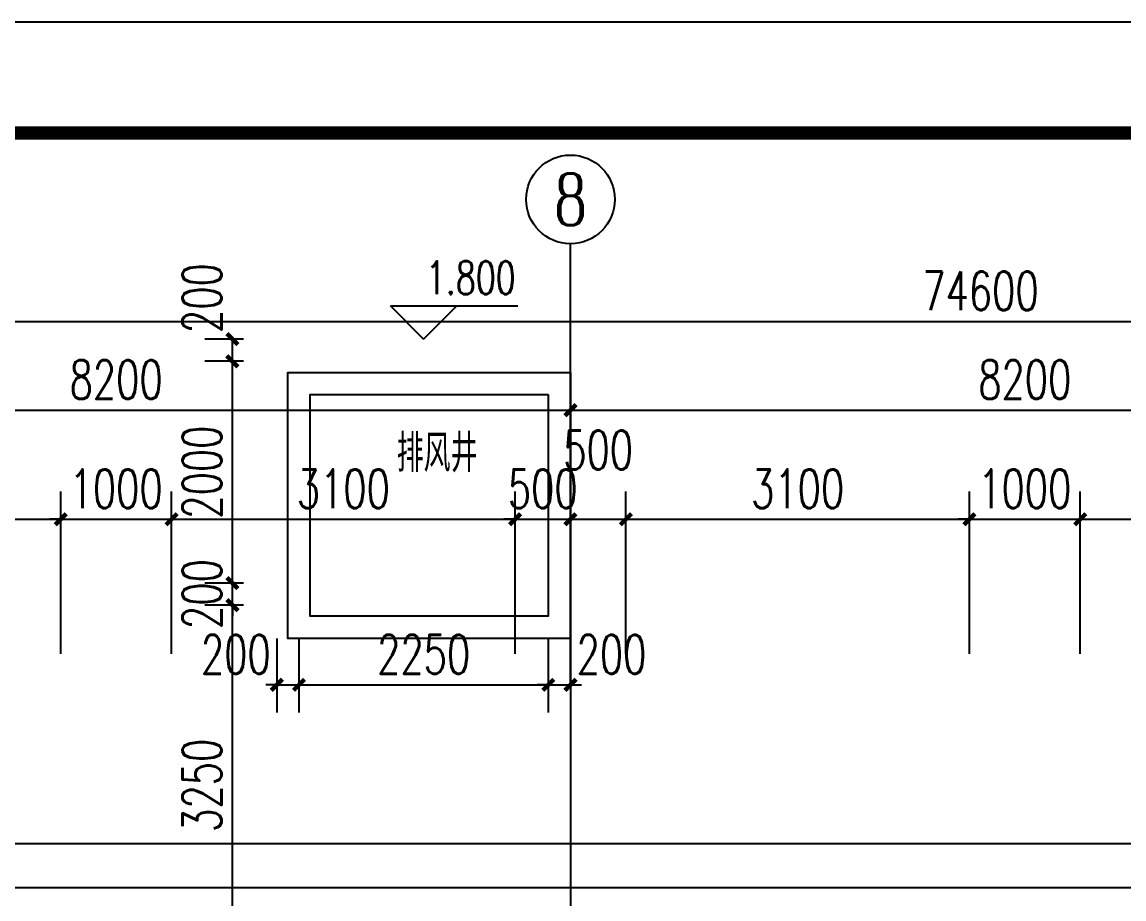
# Model space of a CAD drawing. Header units: millimetres. Extents: x 0 to 118900, y 0 to 84100.
# Drawn here: x 40548 to 50492, y 76190 to 84100 of the extents above; entities that cross this region are included whole.
import ezdxf
from ezdxf.enums import TextEntityAlignment as Align

# ---------------------------------------------------------------- set-up
doc = ezdxf.new("R2010")
doc.units = ezdxf.units.MM
doc.linetypes.add('DOTE', pattern=[2.42, 2, -0.2, 0.02, -0.2])
for name, color, linetype in [('AXIS', 3, 'Continuous'), ('AXIS_TEXT', 7, 'Continuous'), ('DIM_ELEV', 3, 'Continuous'), ('DOTE', 1, 'DOTE'), ('EVTR', 6, 'Continuous'), ('PUB_DIM', 3, 'Continuous'), ('PUB_TEXT', 7, 'Continuous'), ('WINDOW_TEXT', 7, 'Continuous'), ('图框', 7, 'Continuous'), ('排水', 7, 'Continuous')]:
    doc.layers.add(name, color=color, linetype=linetype)
doc.styles.add('_TCH_AXIS', font='COMPLEX', dxfattribs={"bigfont": 'GBCBIG'})
doc.styles.add('_TCH_DIM', font='SIMPLEX', dxfattribs={"bigfont": 'GBCBIG'})
doc.styles.add('_TCH_WINDOW', font='SIMPLEX', dxfattribs={"height": 3.5, "bigfont": 'GBCBIG'})
doc.styles.add('COMPLEX', font='COMPLEX')
doc.styles.add('DIM_FONT', font='SIMPLEX', dxfattribs={"width": 0.7, "bigfont": 'GBCBIG'})
doc.styles.add('TKZ1_tjhts.shx', font='tjromant.shx', dxfattribs={"bigfont": 'tjhts.shx'})
doc.dimstyles.new('_TCH_ARCH&&100', dxfattribs={"dimtxt": 350, "dimasz": 100, "dimexe": 250, "dimexo": 300, "dimgap": 100, "dimtad": 1, "dimdec": 0, "dimzin": 0, "dimdsep": 46, "dimtxsty": 'DIM_FONT', "dimblk": 'ARCHTICK', "dimcen": 0.09, "dimclrt": 7, "dimazin": 2, "dimtfac": 1, "dimtdec": 0, "dimtix": 1, "dimtmove": 2, "dimatfit": 3, "dimldrblk": 'ARCHTICK', "dimfxl": 1, "dimtolj": 1, "dimtzin": 0, "dimarcsym": 0})

# ---------------------------------------------------------------- blocks, each defined once
blk = doc.blocks.new('TJAD_TK_A0_A')
at = {"layer": '图框'}
blk.add_line((1188.879, 841.057), (-0.121, 841.057), dxfattribs=at)
at = {"layer": '图框', "const_width": 1.2}
blk.add_lwpolyline([(1178.879, 10.057), (1178.879, 831.057), (24.879, 831.057), (24.879, 10.057)], close=True, dxfattribs=at)
at = {"style": 'TKZ1_tjhts.shx'}
for tag, p, height, flags in [('ClientChinese_001', (977.786, 443.573), 5, 8), ('ClientChinese_002', (1013.707, 434.653), 5, 8), ('DescriptionChineseA_001', (1089.55, 425.891), 3.6, 8), ('RevA', (1115.231, 424.557), 3, 8), ('ProjectNameChinese_001', (992.728, 296.216), 5, 8), ('SubProjectChinese_001', (1095.015, 282.68), 3, 8), ('SubProjectNo', (1158.659, 271.344), 3, 8), ('ApprovedBy', (1120.432, 250.257), 3.6, 8), ('ApprovedBySignPos', (1139.547, 247.784), 3.6, 9), ('ReviewedBy', (1120.432, 240.362), 3.6, 8), ('ReviewedBySignPos', (1139.552, 238.084), 3.6, 9), ('CheckedBy', (1120.432, 230.626), 3.6, 8), ('CheckedBySignPos', (1138.957, 228.13), 3.6, 9), ('PrincipalInCharge1', (1120.432, 219.881), 3.6, 8), ('PrincipalInCharge1SignPos', (1138.788, 217.181), 3.6, 9), ('PrincipalInCharge2', (1120.432, 210.441), 3.6, 8), ('PrincipalInCharge2SignPos', (1138.612, 207.687), 3.6, 9), ('DisciplineResponsible1', (1120.432, 200.147), 3.6, 8), ('DisciplineResponsible1SignPos', (1139.161, 197.399), 3.6, 9), ('DisciplineResponsible2', (1120.432, 190.127), 3.6, 8), ('DisciplineResponsible2SignPos', (1138.953, 187.58), 3.6, 9), ('DesignedBy1', (1120.432, 180.472), 3.6, 8), ('DesignedBy1SignPos', (1138.499, 177.669), 3.6, 9), ('DesignedBy2', (1120.432, 169.781), 3.6, 8), ('DesignedBy2SignPos', (1138.653, 167.225), 3.6, 9), ('DrawnBy', (1120.432, 160.186), 3.6, 8), ('DrawnBySignPos', (1138.653, 157.824), 3.6, 9), ('DisciplineChinese', (1119.237, 125.845), 3.6, 8), ('StageChinese', (1158.76, 125.369), 3.6, 8), ('DisciplineEnglish', (1119.416, 122.202), 2.2, 8), ('StageEnglish', (1158.939, 121.725), 2.2, 8), ('SheetNo', (1118.868, 114.034), 3, 8), ('Rev2', (1158.862, 113.557), 3, 8)]:
    blk.add_attdef(tag, p, '', height=height, dxfattribs=dict(at, flags=flags))
at = {"style": 'TKZ1_tjhts.shx', "width": 0.7, "flags": 8}
for tag, p, height in [('DateA', (1099.358, 424.557), 3), ('ProjectNo', (1119.308, 270.558), 3), ('ApprovedByDate', (1159.94, 250.388), 3.6), ('ReviewedByDate', (1159.94, 240.998), 3.6), ('CheckedByDate', (1159.94, 230.41), 3.6), ('PrincipalInCharge1Date', (1159.94, 220.363), 3.6), ('PrincipalInCharge2Date', (1159.94, 210.606), 3.6), ('DisciplineResponsible1Date', (1159.94, 200.049), 3.6), ('DisciplineResponsible2Date', (1159.94, 190.432), 3.6), ('DesignedBy1Date', (1159.94, 179.928), 3.6), ('DesignedBy2Date', (1159.94, 169.41), 3.6), ('DrawnByDate', (1159.94, 159.784), 3.6)]:
    blk.add_attdef(tag, p, '', height=height, dxfattribs=at)
at = {"style": 'TKZ1_tjhts.shx', "flags": 8}
for tag, height, p in [('DescriptionEnglishA', 2.2, (1150.815, 423.332)), ('ClientEnglish', 3, (1139.462, 390.63)), ('ProjectNameEnglish', 3, (1142.023, 290.261)), ('SubProjectEnglish', 2.2, (1148.76, 279.652)), ('SheetTitleEnglish', 3, (1142.793, 135.305))]:
    blk.add_attdef(tag, text='', height=height, dxfattribs=at).set_placement(p, align=Align.MIDDLE_CENTER)
at = {"style": 'TKZ1_tjhts.shx', "flags": 9}
for tag, p in [('Electricity3SignPos', (15.681, 269.916)), ('ELV3SignPos', (23.472, 269.589)), ('Electricity2SignPos', (15.709, 253.136)), ('ELV2SignPos', (23.5, 252.808)), ('Electricity1SignPos', (15.63, 237.784)), ('ELV1SignPos', (23.421, 237.456)), ('Power3SignPos', (23.182, 205.922)), ('HVAC3SignPos', (14.956, 205.891)), ('Power2SignPos', (23.376, 189.509)), ('HVAC2SignPos', (15.135, 189.176)), ('Power1SignPos', (23.751, 173.219)), ('HVAC1SignPos', (15.893, 173.157)), ('Structure7SignPos', (23.205, 141.108)), ('Plumbing3SignPos', (16.069, 141.15)), ('Plumbing2SignPos', (14.834, 125.62)), ('Structure6SignPos', (23.001, 125.866)), ('Structure5SignPos', (23.001, 110.08)), ('Plumbing1SignPos', (15.663, 109.115)), ('Structure4SignPos', (23.001, 93.776)), ('Architecture3SignPos', (16.068, 77.065)), ('Structure3SignPos', (22.742, 77.472)), ('Architecture2SignPos', (15.803, 61.236)), ('Structure2SignPos', (23.123, 62.008)), ('Architecture1SignPos', (16.879, 45.057)), ('Structure1SignPos', (23.115, 45.864))]:
    blk.add_attdef(tag, p, '', height=2.5, rotation=90, dxfattribs=at)
at = {"style": 'TKZ1_tjhts.shx', "flags": 8}
blk.add_attdef('SheetTitleChinese', text='', height=5, dxfattribs=at).set_placement((1140.418, 148.125), align=Align.TOP_CENTER)
blk = doc.blocks.new('_AXISO')
blk.add_circle((0, 0), 0.5)
at = {"layer": 'AXIS_TEXT', "style": 'COMPLEX', "width": 1.041667}
blk.add_attdef('A', text='', height=0.56, dxfattribs=at).set_placement((-0.25, -0.28), (0.25, -0.28), align=Align.FIT)
blk = doc.blocks.new('_ArchTick')
at = {"color": 0, "linetype": 'ByBlock', "const_width": 0.4}
blk.add_lwpolyline([(-0.5, -0.5), (0.5, 0.5)], dxfattribs=at)
blk = doc.blocks.new('*D37')
at = {"layer": 'AXIS', "color": 0, "lineweight": -2, "transparency": 16777216}
for p, q in [((718944, 1612662.8), (718944, 1615912.8)), ((793544, 1612662.8), (793544, 1615912.8)), ((718944, 1615662.8), (793544, 1615662.8))]:
    blk.add_line(p, q, dxfattribs=at)
at = {"layer": 'Defpoints', "color": 0, "transparency": 16777216}
for p in [(793544, 1615662.8), (718944, 1612362.8), (793544, 1612362.8)]:
    blk.add_point(p, dxfattribs=at)
at = {"layer": 'AXIS', "color": 0, "lineweight": -2, "transparency": 16777216, "xscale": 100, "yscale": 100, "zscale": 100, "rotation": 180}
blk.add_blockref('_ArchTick', (718944, 1615662.8), dxfattribs=at)
at = {"layer": 'AXIS', "color": 0, "lineweight": -2, "transparency": 16777216, "xscale": 100, "yscale": 100, "zscale": 100}
blk.add_blockref('_ArchTick', (793544, 1615662.8), dxfattribs=at)
at = {"layer": 'AXIS', "color": 7, "transparency": 16777216, "insert": (756244, 1615937.8), "char_height": 350, "attachment_point": 5, "style": 'DIM_FONT'}
blk.add_mtext('\\A1;74600', dxfattribs=at)
blk = doc.blocks.new('*D42')
at = {"layer": 'AXIS', "color": 0, "lineweight": -2, "transparency": 16777216}
for p, q in [((744344, 1612662.8), (744344, 1615112.8)), ((752544, 1612662.8), (752544, 1615112.8)), ((744344, 1614862.8), (752544, 1614862.8))]:
    blk.add_line(p, q, dxfattribs=at)
at = {"layer": 'Defpoints', "color": 0, "transparency": 16777216}
for p in [(752544, 1614862.8), (744344, 1612362.8), (752544, 1612362.8)]:
    blk.add_point(p, dxfattribs=at)
at = {"layer": 'AXIS', "color": 0, "lineweight": -2, "transparency": 16777216, "xscale": 100, "yscale": 100, "zscale": 100, "rotation": 180}
blk.add_blockref('_ArchTick', (744344, 1614862.8), dxfattribs=at)
at = {"layer": 'AXIS', "color": 0, "lineweight": -2, "transparency": 16777216, "xscale": 100, "yscale": 100, "zscale": 100}
blk.add_blockref('_ArchTick', (752544, 1614862.8), dxfattribs=at)
at = {"layer": 'AXIS', "color": 7, "transparency": 16777216, "insert": (748444, 1615137.8), "char_height": 350, "attachment_point": 5, "style": 'DIM_FONT'}
blk.add_mtext('\\A1;8200', dxfattribs=at)
blk = doc.blocks.new('*D43')
at = {"layer": 'AXIS', "color": 0, "lineweight": -2, "transparency": 16777216}
for p, q in [((752544, 1612662.8), (752544, 1615112.8)), ((760744, 1612662.8), (760744, 1615112.8)), ((752544, 1614862.8), (760744, 1614862.8))]:
    blk.add_line(p, q, dxfattribs=at)
at = {"layer": 'Defpoints', "color": 0, "transparency": 16777216}
for p in [(760744, 1614862.8), (752544, 1612362.8), (760744, 1612362.8)]:
    blk.add_point(p, dxfattribs=at)
at = {"layer": 'AXIS', "color": 0, "lineweight": -2, "transparency": 16777216, "xscale": 100, "yscale": 100, "zscale": 100, "rotation": 180}
blk.add_blockref('_ArchTick', (752544, 1614862.8), dxfattribs=at)
at = {"layer": 'AXIS', "color": 0, "lineweight": -2, "transparency": 16777216, "xscale": 100, "yscale": 100, "zscale": 100}
blk.add_blockref('_ArchTick', (760744, 1614862.8), dxfattribs=at)
at = {"layer": 'AXIS', "color": 7, "transparency": 16777216, "insert": (756644, 1615137.8), "char_height": 350, "attachment_point": 5, "style": 'DIM_FONT'}
blk.add_mtext('\\A1;8200', dxfattribs=at)
blk = doc.blocks.new('*D544')
at = {"layer": 'Defpoints', "color": 0, "transparency": 16777216}
for p in [(42446.8, 78839.9), (42847.6, 78839.9), (42847.6, 75589.9)]:
    blk.add_point(p, dxfattribs=at)
at = {"layer": 'PUB_DIM', "color": 0, "lineweight": -2, "transparency": 16777216}
for p, q in [((42547.6, 78839.9), (42196.8, 78839.9)), ((42446.8, 75589.9), (42446.8, 78839.9)), ((42547.6, 75589.9), (42196.8, 75589.9))]:
    blk.add_line(p, q, dxfattribs=at)
at = {"layer": 'PUB_DIM', "color": 0, "lineweight": -2, "transparency": 16777216, "xscale": 100, "yscale": 100, "zscale": 100}
for p, rotation in [((42446.8, 78839.9), 90), ((42446.8, 75589.9), 270)]:
    blk.add_blockref('_ArchTick', p, dxfattribs=dict(at, rotation=rotation))
at = {"layer": 'PUB_DIM', "color": 7, "transparency": 16777216, "insert": (42171.8, 77214.9), "char_height": 350, "attachment_point": 5, "rotation": 90, "style": 'DIM_FONT'}
blk.add_mtext('\\A1;3250', dxfattribs=at)
blk = doc.blocks.new('*D545')
at = {"layer": 'Defpoints', "color": 0, "transparency": 16777216}
for p in [(42446.8, 79039.9), (42847.6, 79039.9), (42847.6, 78839.9)]:
    blk.add_point(p, dxfattribs=at)
at = {"layer": 'PUB_DIM', "color": 0, "lineweight": -2, "transparency": 16777216}
for p, q in [((42446.8, 79039.9), (42446.8, 79139.9)), ((42547.6, 79039.9), (42196.8, 79039.9)), ((42446.8, 78839.9), (42446.8, 79039.9)), ((42547.6, 78839.9), (42196.8, 78839.9)), ((42446.8, 78839.9), (42446.8, 78739.9))]:
    blk.add_line(p, q, dxfattribs=at)
at = {"layer": 'PUB_DIM', "color": 0, "lineweight": -2, "transparency": 16777216, "xscale": 100, "yscale": 100, "zscale": 100}
for p, rotation in [((42446.8, 79039.9), 270), ((42446.8, 78839.9), 90)]:
    blk.add_blockref('_ArchTick', p, dxfattribs=dict(at, rotation=rotation))
at = {"layer": 'PUB_DIM', "color": 7, "transparency": 16777216, "insert": (42171.8, 78939.9), "char_height": 350, "attachment_point": 5, "rotation": 90, "style": 'DIM_FONT'}
blk.add_mtext('\\A1;200', dxfattribs=at)
blk = doc.blocks.new('*D546')
at = {"layer": 'Defpoints', "color": 0, "transparency": 16777216}
for p in [(42446.8, 81039.9), (42847.6, 81039.9), (42847.6, 79039.9)]:
    blk.add_point(p, dxfattribs=at)
at = {"layer": 'PUB_DIM', "color": 0, "lineweight": -2, "transparency": 16777216}
for p, q in [((42547.6, 81039.9), (42196.8, 81039.9)), ((42446.8, 79039.9), (42446.8, 81039.9)), ((42547.6, 79039.9), (42196.8, 79039.9))]:
    blk.add_line(p, q, dxfattribs=at)
at = {"layer": 'PUB_DIM', "color": 0, "lineweight": -2, "transparency": 16777216, "xscale": 100, "yscale": 100, "zscale": 100}
for p, rotation in [((42446.8, 81039.9), 90), ((42446.8, 79039.9), 270)]:
    blk.add_blockref('_ArchTick', p, dxfattribs=dict(at, rotation=rotation))
at = {"layer": 'PUB_DIM', "color": 7, "transparency": 16777216, "insert": (42171.8, 80039.9), "char_height": 350, "attachment_point": 5, "rotation": 90, "style": 'DIM_FONT'}
blk.add_mtext('\\A1;2000', dxfattribs=at)
blk = doc.blocks.new('*D547')
at = {"layer": 'Defpoints', "color": 0, "transparency": 16777216}
for p in [(42446.8, 81239.9), (42847.6, 81239.9), (42847.6, 81039.9)]:
    blk.add_point(p, dxfattribs=at)
at = {"layer": 'PUB_DIM', "color": 0, "lineweight": -2, "transparency": 16777216}
for p, q in [((42547.6, 81239.9), (42196.8, 81239.9)), ((42446.8, 81039.9), (42446.8, 81239.9)), ((42547.6, 81039.9), (42196.8, 81039.9))]:
    blk.add_line(p, q, dxfattribs=at)
at = {"layer": 'PUB_DIM', "color": 0, "lineweight": -2, "transparency": 16777216, "xscale": 100, "yscale": 100, "zscale": 100}
for p, rotation in [((42446.8, 81239.9), 90), ((42446.8, 81039.9), 270)]:
    blk.add_blockref('_ArchTick', p, dxfattribs=dict(at, rotation=rotation))
at = {"layer": 'PUB_DIM', "color": 7, "transparency": 16777216, "insert": (42171.8, 81609.9), "char_height": 350, "attachment_point": 5, "rotation": 90, "style": 'DIM_FONT'}
blk.add_mtext('\\A1;200', dxfattribs=at)
blk = doc.blocks.new('*D548')
at = {"layer": 'Defpoints', "color": 0, "transparency": 16777216}
for p in [(42847.6, 78839.9), (43047.6, 78839.9), (43047.6, 78121.1)]:
    blk.add_point(p, dxfattribs=at)
at = {"layer": 'PUB_DIM', "color": 0, "lineweight": -2, "transparency": 16777216}
for p, q in [((42847.6, 78539.9), (42847.6, 77871.1)), ((43047.6, 78539.9), (43047.6, 77871.1)), ((42847.6, 78121.1), (42747.6, 78121.1)), ((42847.6, 78121.1), (43047.6, 78121.1)), ((43047.6, 78121.1), (43147.6, 78121.1))]:
    blk.add_line(p, q, dxfattribs=at)
at = {"layer": 'PUB_DIM', "color": 0, "lineweight": -2, "transparency": 16777216, "xscale": 100, "yscale": 100, "zscale": 100}
blk.add_blockref('_ArchTick', (42847.6, 78121.1), dxfattribs=at)
at = {"layer": 'PUB_DIM', "color": 0, "lineweight": -2, "transparency": 16777216, "xscale": 100, "yscale": 100, "zscale": 100, "rotation": 180}
blk.add_blockref('_ArchTick', (43047.6, 78121.1), dxfattribs=at)
at = {"layer": 'PUB_DIM', "color": 7, "transparency": 16777216, "insert": (42477.6, 78396.1), "char_height": 350, "attachment_point": 5, "style": 'DIM_FONT'}
blk.add_mtext('\\A1;200', dxfattribs=at)
blk = doc.blocks.new('*D549')
at = {"layer": 'Defpoints', "color": 0, "transparency": 16777216}
for p in [(43047.6, 78839.9), (45297.6, 78839.9), (45297.6, 78121.1)]:
    blk.add_point(p, dxfattribs=at)
at = {"layer": 'PUB_DIM', "color": 0, "lineweight": -2, "transparency": 16777216}
for p, q in [((43047.6, 78539.9), (43047.6, 77871.1)), ((45297.6, 78539.9), (45297.6, 77871.1)), ((43047.6, 78121.1), (45297.6, 78121.1))]:
    blk.add_line(p, q, dxfattribs=at)
at = {"layer": 'PUB_DIM', "color": 0, "lineweight": -2, "transparency": 16777216, "xscale": 100, "yscale": 100, "zscale": 100, "rotation": 180}
blk.add_blockref('_ArchTick', (43047.6, 78121.1), dxfattribs=at)
at = {"layer": 'PUB_DIM', "color": 0, "lineweight": -2, "transparency": 16777216, "xscale": 100, "yscale": 100, "zscale": 100}
blk.add_blockref('_ArchTick', (45297.6, 78121.1), dxfattribs=at)
at = {"layer": 'PUB_DIM', "color": 7, "transparency": 16777216, "insert": (44172.6, 78396.1), "char_height": 350, "attachment_point": 5, "style": 'DIM_FONT'}
blk.add_mtext('\\A1;2250', dxfattribs=at)
blk = doc.blocks.new('*D550')
at = {"layer": 'Defpoints', "color": 0, "transparency": 16777216}
for p in [(45297.6, 78839.9), (45497.6, 78839.9), (45497.6, 78121.1)]:
    blk.add_point(p, dxfattribs=at)
at = {"layer": 'PUB_DIM', "color": 0, "lineweight": -2, "transparency": 16777216}
for p, q in [((45297.6, 78539.9), (45297.6, 77871.1)), ((45497.6, 78539.9), (45497.6, 77871.1)), ((45297.6, 78121.1), (45197.6, 78121.1)), ((45297.6, 78121.1), (45497.6, 78121.1)), ((45497.6, 78121.1), (45597.6, 78121.1))]:
    blk.add_line(p, q, dxfattribs=at)
at = {"layer": 'PUB_DIM', "color": 0, "lineweight": -2, "transparency": 16777216, "xscale": 100, "yscale": 100, "zscale": 100}
blk.add_blockref('_ArchTick', (45297.6, 78121.1), dxfattribs=at)
at = {"layer": 'PUB_DIM', "color": 0, "lineweight": -2, "transparency": 16777216, "xscale": 100, "yscale": 100, "zscale": 100, "rotation": 180}
blk.add_blockref('_ArchTick', (45497.6, 78121.1), dxfattribs=at)
at = {"layer": 'PUB_DIM', "color": 7, "transparency": 16777216, "insert": (45867.6, 78396.1), "char_height": 350, "attachment_point": 5, "style": 'DIM_FONT'}
blk.add_mtext('\\A1;200', dxfattribs=at)
blk = doc.blocks.new('*D416')
at = {"layer": 'Defpoints', "color": 0, "transparency": 16777216}
for p in [(40897.6, 79614.9), (37797.6, 78099.9), (40897.6, 78099.9)]:
    blk.add_point(p, dxfattribs=at)
at = {"layer": 'PUB_DIM', "color": 0, "lineweight": -2, "transparency": 16777216}
for p, q in [((37797.6, 78399.9), (37797.6, 79864.9)), ((40897.6, 78399.9), (40897.6, 79864.9)), ((37797.6, 79614.9), (40897.6, 79614.9))]:
    blk.add_line(p, q, dxfattribs=at)
at = {"layer": 'PUB_DIM', "color": 0, "lineweight": -2, "transparency": 16777216, "xscale": 100, "yscale": 100, "zscale": 100, "rotation": 180}
blk.add_blockref('_ArchTick', (37797.6, 79614.9), dxfattribs=at)
at = {"layer": 'PUB_DIM', "color": 0, "lineweight": -2, "transparency": 16777216, "xscale": 100, "yscale": 100, "zscale": 100}
blk.add_blockref('_ArchTick', (40897.6, 79614.9), dxfattribs=at)
at = {"layer": 'PUB_DIM', "color": 7, "transparency": 16777216, "insert": (39347.6, 79889.9), "char_height": 350, "attachment_point": 5, "style": 'DIM_FONT'}
blk.add_mtext('\\A1;3100', dxfattribs=at)
blk = doc.blocks.new('*D417')
at = {"layer": 'Defpoints', "color": 0, "transparency": 16777216}
for p in [(41897.6, 79614.9), (40897.6, 78099.9), (41897.6, 78099.9)]:
    blk.add_point(p, dxfattribs=at)
at = {"layer": 'PUB_DIM', "color": 0, "lineweight": -2, "transparency": 16777216}
for p, q in [((40897.6, 78399.9), (40897.6, 79864.9)), ((41897.6, 78399.9), (41897.6, 79864.9)), ((40897.6, 79614.9), (40797.6, 79614.9)), ((40897.6, 79614.9), (41897.6, 79614.9)), ((41897.6, 79614.9), (41997.6, 79614.9))]:
    blk.add_line(p, q, dxfattribs=at)
at = {"layer": 'PUB_DIM', "color": 0, "lineweight": -2, "transparency": 16777216, "xscale": 100, "yscale": 100, "zscale": 100}
blk.add_blockref('_ArchTick', (40897.6, 79614.9), dxfattribs=at)
at = {"layer": 'PUB_DIM', "color": 0, "lineweight": -2, "transparency": 16777216, "xscale": 100, "yscale": 100, "zscale": 100, "rotation": 180}
blk.add_blockref('_ArchTick', (41897.6, 79614.9), dxfattribs=at)
at = {"layer": 'PUB_DIM', "color": 7, "transparency": 16777216, "insert": (41397.6, 79889.9), "char_height": 350, "attachment_point": 5, "style": 'DIM_FONT'}
blk.add_mtext('\\A1;1000', dxfattribs=at)
blk = doc.blocks.new('*D418')
at = {"layer": 'Defpoints', "color": 0, "transparency": 16777216}
for p in [(44997.6, 79614.9), (41897.6, 78099.9), (44997.6, 78099.9)]:
    blk.add_point(p, dxfattribs=at)
at = {"layer": 'PUB_DIM', "color": 0, "lineweight": -2, "transparency": 16777216}
for p, q in [((41897.6, 78399.9), (41897.6, 79864.9)), ((44997.6, 78399.9), (44997.6, 79864.9)), ((41897.6, 79614.9), (44997.6, 79614.9))]:
    blk.add_line(p, q, dxfattribs=at)
at = {"layer": 'PUB_DIM', "color": 0, "lineweight": -2, "transparency": 16777216, "xscale": 100, "yscale": 100, "zscale": 100, "rotation": 180}
blk.add_blockref('_ArchTick', (41897.6, 79614.9), dxfattribs=at)
at = {"layer": 'PUB_DIM', "color": 0, "lineweight": -2, "transparency": 16777216, "xscale": 100, "yscale": 100, "zscale": 100}
blk.add_blockref('_ArchTick', (44997.6, 79614.9), dxfattribs=at)
at = {"layer": 'PUB_DIM', "color": 7, "transparency": 16777216, "insert": (43447.6, 79889.9), "char_height": 350, "attachment_point": 5, "style": 'DIM_FONT'}
blk.add_mtext('\\A1;3100', dxfattribs=at)
blk = doc.blocks.new('*D419')
at = {"layer": 'Defpoints', "color": 0, "transparency": 16777216}
for p in [(45497.6, 79614.9), (44997.6, 78099.9), (45497.6, 78099.9)]:
    blk.add_point(p, dxfattribs=at)
at = {"layer": 'PUB_DIM', "color": 0, "lineweight": -2, "transparency": 16777216}
for p, q in [((44997.6, 78399.9), (44997.6, 79864.9)), ((45497.6, 78399.9), (45497.6, 79864.9)), ((44997.6, 79614.9), (44897.6, 79614.9)), ((44997.6, 79614.9), (45497.6, 79614.9)), ((45497.6, 79614.9), (45597.6, 79614.9))]:
    blk.add_line(p, q, dxfattribs=at)
at = {"layer": 'PUB_DIM', "color": 0, "lineweight": -2, "transparency": 16777216, "xscale": 100, "yscale": 100, "zscale": 100}
blk.add_blockref('_ArchTick', (44997.6, 79614.9), dxfattribs=at)
at = {"layer": 'PUB_DIM', "color": 0, "lineweight": -2, "transparency": 16777216, "xscale": 100, "yscale": 100, "zscale": 100, "rotation": 180}
blk.add_blockref('_ArchTick', (45497.6, 79614.9), dxfattribs=at)
at = {"layer": 'PUB_DIM', "color": 7, "transparency": 16777216, "insert": (45247.6, 79889.9), "char_height": 350, "attachment_point": 5, "style": 'DIM_FONT'}
blk.add_mtext('\\A1;500', dxfattribs=at)
blk = doc.blocks.new('*D420')
at = {"layer": 'Defpoints', "color": 0, "transparency": 16777216}
for p in [(45997.6, 79614.9), (45497.6, 78099.9), (45997.6, 78099.9)]:
    blk.add_point(p, dxfattribs=at)
at = {"layer": 'PUB_DIM', "color": 0, "lineweight": -2, "transparency": 16777216}
for p, q in [((45497.6, 78399.9), (45497.6, 79864.9)), ((45997.6, 78399.9), (45997.6, 79864.9)), ((45497.6, 79614.9), (45997.6, 79614.9))]:
    blk.add_line(p, q, dxfattribs=at)
at = {"layer": 'PUB_DIM', "color": 0, "lineweight": -2, "transparency": 16777216, "xscale": 100, "yscale": 100, "zscale": 100, "rotation": 180}
blk.add_blockref('_ArchTick', (45497.6, 79614.9), dxfattribs=at)
at = {"layer": 'PUB_DIM', "color": 0, "lineweight": -2, "transparency": 16777216, "xscale": 100, "yscale": 100, "zscale": 100}
blk.add_blockref('_ArchTick', (45997.6, 79614.9), dxfattribs=at)
at = {"layer": 'PUB_DIM', "color": 7, "transparency": 16777216, "insert": (45747.6, 80239.9), "char_height": 350, "attachment_point": 5, "style": 'DIM_FONT'}
blk.add_mtext('\\A1;500', dxfattribs=at)
blk = doc.blocks.new('*D421')
at = {"layer": 'Defpoints', "color": 0, "transparency": 16777216}
for p in [(49097.6, 79614.9), (45997.6, 78099.9), (49097.6, 78099.9)]:
    blk.add_point(p, dxfattribs=at)
at = {"layer": 'PUB_DIM', "color": 0, "lineweight": -2, "transparency": 16777216}
for p, q in [((45997.6, 78399.9), (45997.6, 79864.9)), ((49097.6, 78399.9), (49097.6, 79864.9)), ((45997.6, 79614.9), (49097.6, 79614.9))]:
    blk.add_line(p, q, dxfattribs=at)
at = {"layer": 'PUB_DIM', "color": 0, "lineweight": -2, "transparency": 16777216, "xscale": 100, "yscale": 100, "zscale": 100, "rotation": 180}
blk.add_blockref('_ArchTick', (45997.6, 79614.9), dxfattribs=at)
at = {"layer": 'PUB_DIM', "color": 0, "lineweight": -2, "transparency": 16777216, "xscale": 100, "yscale": 100, "zscale": 100}
blk.add_blockref('_ArchTick', (49097.6, 79614.9), dxfattribs=at)
at = {"layer": 'PUB_DIM', "color": 7, "transparency": 16777216, "insert": (47547.6, 79889.9), "char_height": 350, "attachment_point": 5, "style": 'DIM_FONT'}
blk.add_mtext('\\A1;3100', dxfattribs=at)
blk = doc.blocks.new('*D422')
at = {"layer": 'Defpoints', "color": 0, "transparency": 16777216}
for p in [(50097.6, 79614.9), (49097.6, 78099.9), (50097.6, 78099.9)]:
    blk.add_point(p, dxfattribs=at)
at = {"layer": 'PUB_DIM', "color": 0, "lineweight": -2, "transparency": 16777216}
for p, q in [((49097.6, 78399.9), (49097.6, 79864.9)), ((50097.6, 78399.9), (50097.6, 79864.9)), ((49097.6, 79614.9), (48997.6, 79614.9)), ((49097.6, 79614.9), (50097.6, 79614.9)), ((50097.6, 79614.9), (50197.6, 79614.9))]:
    blk.add_line(p, q, dxfattribs=at)
at = {"layer": 'PUB_DIM', "color": 0, "lineweight": -2, "transparency": 16777216, "xscale": 100, "yscale": 100, "zscale": 100}
blk.add_blockref('_ArchTick', (49097.6, 79614.9), dxfattribs=at)
at = {"layer": 'PUB_DIM', "color": 0, "lineweight": -2, "transparency": 16777216, "xscale": 100, "yscale": 100, "zscale": 100, "rotation": 180}
blk.add_blockref('_ArchTick', (50097.6, 79614.9), dxfattribs=at)
at = {"layer": 'PUB_DIM', "color": 7, "transparency": 16777216, "insert": (49597.6, 79889.9), "char_height": 350, "attachment_point": 5, "style": 'DIM_FONT'}
blk.add_mtext('\\A1;1000', dxfattribs=at)
blk = doc.blocks.new('*D423')
at = {"layer": 'Defpoints', "color": 0, "transparency": 16777216}
for p in [(53197.6, 79614.9), (50097.6, 78099.9), (53197.6, 78099.9)]:
    blk.add_point(p, dxfattribs=at)
at = {"layer": 'PUB_DIM', "color": 0, "lineweight": -2, "transparency": 16777216}
for p, q in [((50097.6, 78399.9), (50097.6, 79864.9)), ((53197.6, 78399.9), (53197.6, 79864.9)), ((50097.6, 79614.9), (53197.6, 79614.9))]:
    blk.add_line(p, q, dxfattribs=at)
at = {"layer": 'PUB_DIM', "color": 0, "lineweight": -2, "transparency": 16777216, "xscale": 100, "yscale": 100, "zscale": 100, "rotation": 180}
blk.add_blockref('_ArchTick', (50097.6, 79614.9), dxfattribs=at)
at = {"layer": 'PUB_DIM', "color": 0, "lineweight": -2, "transparency": 16777216, "xscale": 100, "yscale": 100, "zscale": 100}
blk.add_blockref('_ArchTick', (53197.6, 79614.9), dxfattribs=at)
at = {"layer": 'PUB_DIM', "color": 7, "transparency": 16777216, "insert": (51647.6, 79889.9), "char_height": 350, "attachment_point": 5, "style": 'DIM_FONT'}
blk.add_mtext('\\A1;3100', dxfattribs=at)
blk = doc.blocks.new('AXIS-NET-07')
at = {"layer": 'AXIS'}
blk.add_line((752544, 1612362.8), (752544, 1616362.8), dxfattribs=at)
at = {"layer": 'DOTE'}
blk.add_line((752544, 1612362.8), (752544, 1540152.8), dxfattribs=at)
at = {"layer": 'AXIS'}
ref = blk.add_blockref('_AXISO', (752544, 1616762.8), dxfattribs=dict(at, xscale=800, yscale=800, zscale=800))
ref.add_attrib('A', '8', dxfattribs={"layer": 'AXIS_TEXT', "ltscale": 20, "height": 465.9, "style": '_TCH_AXIS'}).set_placement((752388.7, 1616529.9), (752699.3, 1616529.9), align=Align.FIT)
for p1, p2, distance, picture, middle in [((718944, 1612362.8), (793544, 1612362.8), 3300, '*D37', (756244, 1615937.8)), ((744344, 1612362.8), (752544, 1612362.8), 2500, '*D42', (748444, 1615137.8)), ((752544, 1612362.8), (760744, 1612362.8), 2500, '*D43', (756644, 1615137.8))]:
    dim = blk.add_aligned_dim(p1=p1, p2=p2, distance=distance, dimstyle='_TCH_ARCH&&100', dxfattribs=at)
    dim.commit()
    dim.dimension.update_dxf_attribs({"geometry": picture, "text_midpoint": middle})

msp = doc.modelspace()

# ---------------------------------------------------------------- linework, layer by layer
at = {"layer": 'DIM_ELEV'}
for p, q in [((44172.6, 81239.9), (43872.6, 81539.9)), ((43872.6, 81539.9), (45022.7, 81539.9)), ((44172.6, 81239.9), (44472.6, 81539.9))]:
    msp.add_line(p, q, dxfattribs=at)
at = {"layer": 'EVTR', "ltscale": 20}
for points in [[(45497.6, 80939.9), (45497.6, 78539.9), (42947.6, 78539.9), (42947.6, 80939.9)], [(45297.6, 80739.9), (45297.6, 78739.9), (43147.6, 78739.9), (43147.6, 80739.9)]]:
    msp.add_lwpolyline(points, close=True, dxfattribs=at)
at = {"layer": '排水'}
msp.add_lwpolyline([(33797.6, 76689.9), (53197.6, 76689.9), (53197.6, 76289.9), (33797.6, 76289.9)], close=True, dxfattribs=at)

# ---------------------------------------------------------------- block references
at = {"layer": 'DOTE'}
msp.add_blockref('AXIS-NET-07', (-707046.5, -1534262.9), dxfattribs=at)
at = {"layer": '图框', "xscale": 100, "yscale": 100, "zscale": 100}
msp.add_blockref('TJAD_TK_A0_A', (12.1, -5.7), dxfattribs=at)

# ---------------------------------------------------------------- texts
at = {"layer": 'PUB_TEXT', "style": '_TCH_DIM', "width": 0.705882}
msp.add_text('1.800', height=297.5, dxfattribs=at).set_placement((44192.7, 81644.9))
at = {"layer": 'WINDOW_TEXT', "style": '_TCH_WINDOW'}
msp.add_text('排风井', height=337.59, dxfattribs=at).set_placement((43929.3, 80041.8))

# ---------------------------------------------------------------- dimensions: what is measured, and where the dimension line sits
at = {"layer": 'PUB_DIM'}
for base, p1, p2, angle, picture, middle in [((42446.8, 81239.9), (42847.6, 81039.9), (42847.6, 81239.9), 90, '*D547', (42171.8, 81609.9)), ((45997.6, 79614.9), (45497.6, 78099.9), (45997.6, 78099.9), 0, '*D420', (45747.6, 80239.9)), ((43047.6, 78121.1), (42847.6, 78839.9), (43047.6, 78839.9), 0, '*D548', (42477.6, 78396.1)), ((45497.6, 78121.1), (45297.6, 78839.9), (45497.6, 78839.9), 0, '*D550', (45867.6, 78396.1))]:
    dim = msp.add_linear_dim(base=base, p1=p1, p2=p2, angle=angle, dimstyle='_TCH_ARCH&&100', dxfattribs=at)
    dim.commit()
    dim.dimension.update_dxf_attribs({"geometry": picture, "text_midpoint": middle, "dimtype": 161})
for p1, p2, distance, picture, middle in [((42847.6, 79039.9), (42847.6, 81039.9), 400.7, '*D546', (42171.8, 80039.9)), ((37797.6, 78099.9), (40897.6, 78099.9), 1515, '*D416', (39347.6, 79889.9)), ((40897.6, 78099.9), (41897.6, 78099.9), 1515, '*D417', (41397.6, 79889.9)), ((41897.6, 78099.9), (44997.6, 78099.9), 1515, '*D418', (43447.6, 79889.9)), ((44997.6, 78099.9), (45497.6, 78099.9), 1515, '*D419', (45247.6, 79889.9)), ((45997.6, 78099.9), (49097.6, 78099.9), 1515, '*D421', (47547.6, 79889.9)), ((49097.6, 78099.9), (50097.6, 78099.9), 1515, '*D422', (49597.6, 79889.9)), ((50097.6, 78099.9), (53197.6, 78099.9), 1515, '*D423', (51647.6, 79889.9)), ((42847.6, 78839.9), (42847.6, 79039.9), 400.7, '*D545', (42171.8, 78939.9)), ((42847.6, 75589.9), (42847.6, 78839.9), 400.7, '*D544', (42171.8, 77214.9)), ((43047.6, 78839.9), (45297.6, 78839.9), -718.8, '*D549', (44172.6, 78396.1))]:
    dim = msp.add_aligned_dim(p1=p1, p2=p2, distance=distance, dimstyle='_TCH_ARCH&&100', dxfattribs=at)
    dim.commit()
    dim.dimension.update_dxf_attribs({"geometry": picture, "text_midpoint": middle})

doc.saveas('drawing.dxf')
